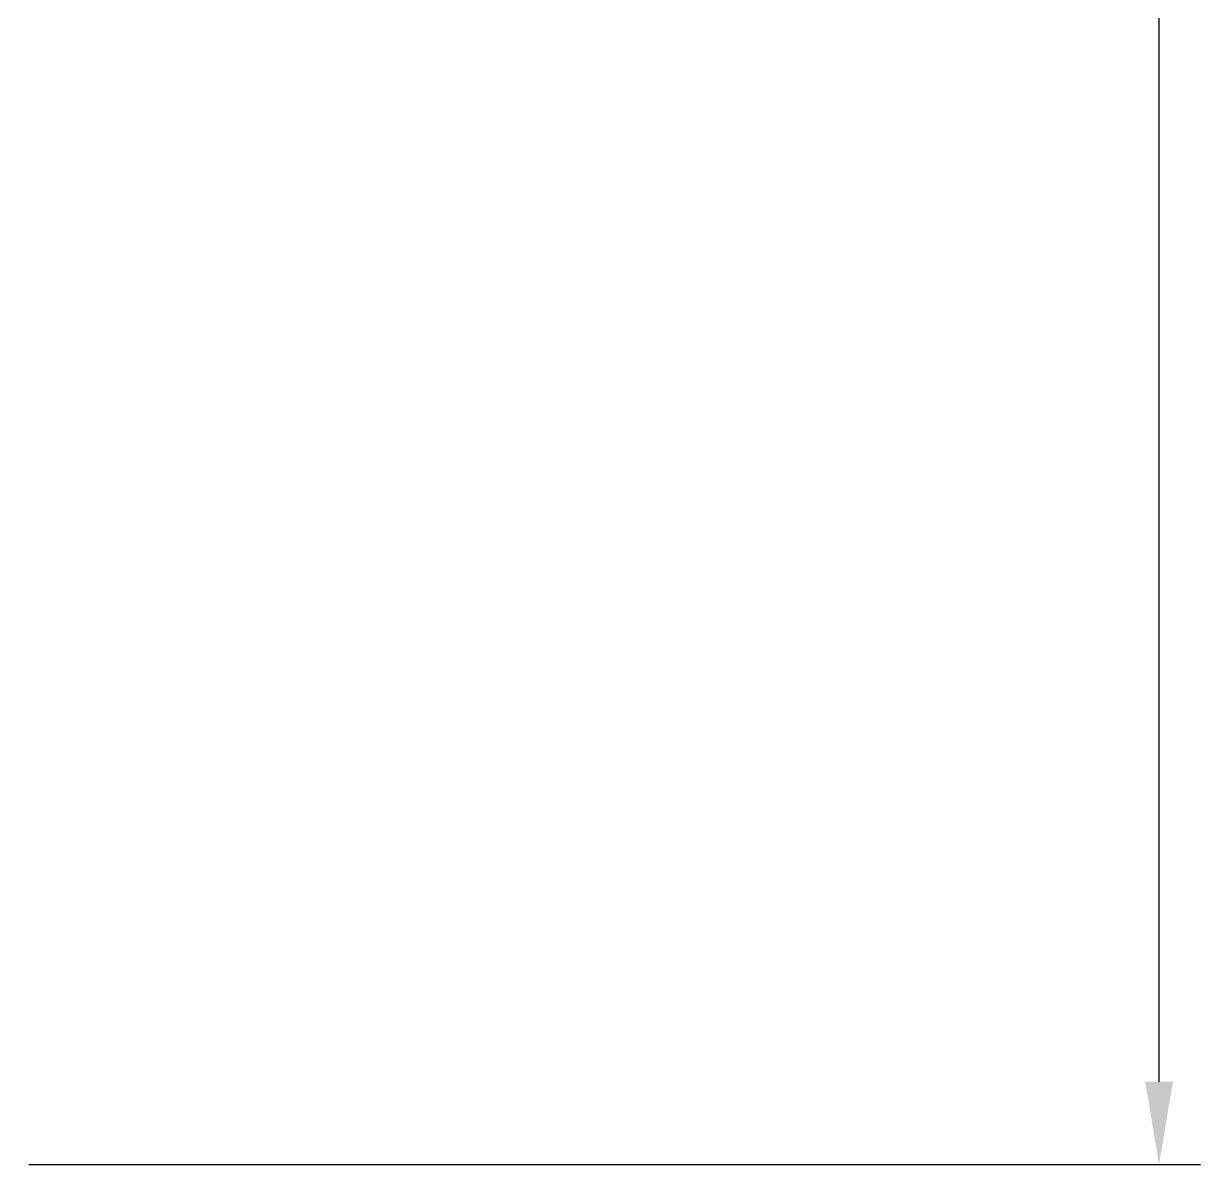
# Model space of a CAD drawing. Header units: millimetres. Extents: x 1887 to 5407, y 984 to 3911.
# Drawn here: x 3157 to 3512.5, y 2579.2 to 2924 of the extents above; entities that cross this region are included whole.
import ezdxf

# ---------------------------------------------------------------- set-up
doc = ezdxf.new("R2010")
doc.units = ezdxf.units.MM
doc.styles.get("Standard").update_dxf_attribs({"font": 'arial.ttf'})
doc.dimstyles.new('Anotativo', dxfattribs={"dimscale": 0, "dimtxt": 2.5, "dimasz": 2.5, "dimexe": 1.25, "dimexo": 0.625, "dimtad": 1, "dimtxsty": 'Standard', "dimcen": 2.5, "dimadec": 0, "dimazin": 0, "dimtfac": 1, "dimtmove": 0, "dimatfit": 3, "dimfxl": 1, "dimarcsym": 0})

# ---------------------------------------------------------------- blocks, each defined once
blk = doc.blocks.new('*D4')
at = {"color": 0, "lineweight": -2, "transparency": 16777216}
for p, q in [((3158.61, 3574.21), (3512.53, 3574.21)), ((3500.03, 2604.21), (3500.03, 3549.21)), ((3158.61, 2579.21), (3512.53, 2579.21))]:
    blk.add_line(p, q, dxfattribs=at)
at = {"color": 0, "transparency": 16777216}
for points in [[(3495.86, 3549.21), (3504.2, 3549.21), (3500.03, 3574.21)], [(3495.86, 2604.21), (3504.2, 2604.21), (3500.03, 2579.21)]]:
    blk.add_solid(points, dxfattribs=at)
at = {"layer": 'Defpoints', "color": 0, "transparency": 16777216}
for p in [(3152.36, 3574.21), (3500.03, 3574.21), (3152.36, 2579.21)]:
    blk.add_point(p, dxfattribs=at)
at = {"color": 0, "transparency": 16777216, "insert": (3481.02, 3076.71), "char_height": 25, "attachment_point": 5, "rotation": 90}
blk.add_mtext('995', dxfattribs=at)

msp = doc.modelspace()

# ---------------------------------------------------------------- dimensions: what is measured, and where the dimension line sits
at = {"color": 10}
dim = msp.add_linear_dim(base=(3500.03, 3574.211), p1=(3152.362, 2579.211), p2=(3152.362, 3574.211), angle=90, dimstyle='Anotativo', dxfattribs=at)
dim.commit()
dim.dimension.update_dxf_attribs({"geometry": '*D4', "text_midpoint": (3481.016, 3076.711)})

doc.saveas('drawing.dxf')
